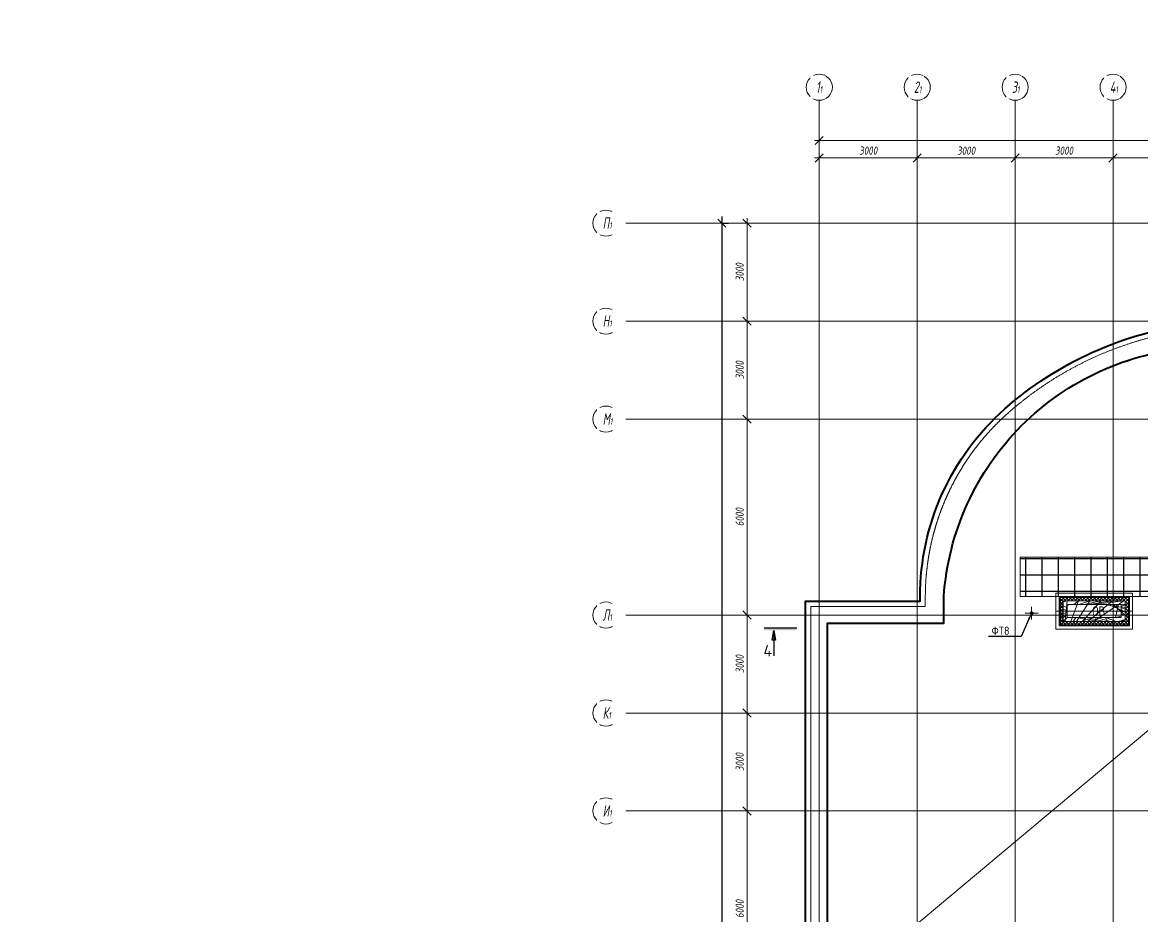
# Model space of a CAD drawing. Extents: x -96705 to 1864084, y -482104 to 235.
# Drawn here: x 1168472 to 1202789, y -101586 to -74203 of the extents above; entities that cross this region are included whole.
import ezdxf
from ezdxf import colors
from ezdxf.entities.mleader import LeaderData, LeaderLine
from ezdxf.math import Vec2, Vec3

# ---------------------------------------------------------------- set-up
doc = ezdxf.new("R2010")
doc.units = 0
doc.header["$LTSCALE"] = 100
doc.header["$PDMODE"] = 1
doc.header["$PDSIZE"] = 200
for name, pattern in [('ACAD_ISO02W100', [15, 12, -3]), ('CENTER', [2, 1.25, -0.25, 0.25, -0.25]), ('HIDDEN', [6, 4, -2])]:
    doc.linetypes.add(name, pattern=pattern)
doc.layers.get('Defpoints').update_dxf_attribs({"color": 42})
for name, color, linetype, lineweight in [('!!!_АР_отделка', 92, 'Continuous', 13), ('!!!_АР_перегородки блоки', 7, 'Continuous', 5), ('_ВК-К1', 14, 'Continuous', 40), ('АР_Навесной фасад', 5, 'Continuous', 5), ('АР_Оси', 193, 'Continuous', 9), ('АР_Оси размеры', 164, 'Continuous', 9), ('АР_Отметки', 250, 'Continuous', 15), ('АР_Разрезы', 175, 'Continuous', 9), ('АР_тонкая линия', 250, 'Continuous', 0), ('перекр 0.3', 181, 'Continuous', 30), ('Подвал', 250, 'Continuous', 30), ('пунктир', 251, 'Continuous', 13)]:
    doc.layers.add(name, color=color, linetype=linetype, lineweight=lineweight)
for name, color, linetype in [('АР_Кровля дорожки', 6, 'Continuous'), ('АР_Отверстия', 251, 'Continuous'), ('П_Текст', 7, 'Continuous'), ('Тонкая', 7, 'Continuous')]:
    doc.layers.add(name, color=color, linetype=linetype)
doc.layers.get('Тонкая').off()
doc.styles.add('ICOCPEUR', font='isocpeur.ttf')
doc.styles.add('ISOCPEUR', font='isocpeui.ttf', dxfattribs={"height": 250})
doc.styles.add('ISOCPEUR_2', font='isocpeur.ttf', dxfattribs={"width": 0.9, "height": 300})
doc.styles.add('METRO-STYLE', font='isocpeur.ttf', dxfattribs={"width": 0.9, "oblique": 15})
doc.styles.add('ГОСТ 2.304', font='CS_Gost2304.shx', dxfattribs={"oblique": 10})
doc.dimstyles.new('СПДС', dxfattribs={"dimscale": 100, "dimtxt": 2.5, "dimasz": 2.5, "dimexe": 2, "dimexo": 0.625, "dimgap": 1, "dimtad": 1, "dimdec": 0, "dimrnd": 5, "dimtxsty": 'ГОСТ 2.304', "dimblk": 'OBLIQUE', "dimblk1": 'OBLIQUE', "dimblk2": 'OBLIQUE', "dimcen": 2.5, "dimdle": 2, "dimadec": 0, "dimazin": 2, "dimtfac": 0.75, "dimtdec": 4, "dimtmove": 1, "dimatfit": 3, "dimfxl": 1, "dimtfill": 1, "dimtolj": 1, "dimarcsym": 1})

# ---------------------------------------------------------------- blocks, each defined once
blk = doc.blocks.new('_Oblique')
at = {"color": 0, "linetype": 'ByBlock', "lineweight": -2}
blk.add_line((-0.5, -0.5), (0.5, 0.5), dxfattribs=at)
blk = doc.blocks.new('*D647')
at = {"layer": 'Defpoints', "color": 0, "ltscale": 100, "transparency": 16777216}
for p in [(1189844.489189251, -80351.71161939451), (1189844.489189251, -126677.2750845129), (1189900.29927455, -126677.2750845129)]:
    blk.add_point(p, dxfattribs=at)
at = {"layer": 'АР_Оси размеры', "color": 8, "lineweight": -2, "ltscale": 100, "transparency": 16777216}
for p, q in [((1189900.29927455, -80151.71161939451), (1189900.29927455, -126877.2750845129)), ((1189906.989189251, -80351.71161939451), (1190100.29927455, -80351.71161939451)), ((1189906.989189251, -126677.2750845129), (1190100.29927455, -126677.2750845129))]:
    blk.add_line(p, q, dxfattribs=at)
at = {"layer": 'АР_Оси размеры', "color": 8, "lineweight": -2, "ltscale": 100, "transparency": 16777216, "xscale": 250, "yscale": 250, "zscale": 250}
for p, rotation in [((1189900.29927455, -80351.71161939451), 90), ((1189900.29927455, -126677.2750845129), 270)]:
    blk.add_blockref('_Oblique', p, dxfattribs=dict(at, rotation=rotation))
at = {"layer": 'АР_Оси размеры', "color": 8, "ltscale": 100, "transparency": 16777216, "insert": (1189675.29927455, -103514.4933519541), "char_height": 250, "attachment_point": 5, "rotation": 90, "style": 'ГОСТ 2.304', "bg_fill": 3, "box_fill_scale": 1.1, "bg_fill_color": 256, "bg_fill_true_color": 13158600, "bg_fill_transparency": 0}
blk.add_mtext('\\A1;46325', dxfattribs=at)
blk = doc.blocks.new('*D362')
at = {"layer": 'Defpoints', "color": 0, "lineweight": 30, "ltscale": 100, "transparency": 16777216}
for p in [(-2087.683223595497, -20065.10154738441), (-1433.41072048503, -20065.10154738441), (-1664.200538023027, -26065.10154738442)]:
    blk.add_point(p, dxfattribs=at)
at = {"layer": 'АР_Оси размеры', "color": 0, "lineweight": -2, "ltscale": 100, "transparency": 16777216}
for p, q in [((-1433.41072048503, -20065.10154738441), (-2237.683223595497, -20065.10154738441)), ((-2087.683223595496, -26215.10154738442), (-2087.683223595497, -19915.10154738441)), ((-1664.200538023027, -26065.10154738442), (-2237.683223595496, -26065.10154738442))]:
    blk.add_line(p, q, dxfattribs=at)
at = {"layer": 'АР_Оси размеры', "color": 0, "lineweight": -2, "ltscale": 100, "transparency": 16777216, "xscale": 250, "yscale": 250, "zscale": 250}
for p, rotation in [((-2087.683223595497, -20065.10154738441), 90), ((-2087.683223595496, -26065.10154738442), 270)]:
    blk.add_blockref('_Oblique', p, dxfattribs=dict(at, rotation=rotation))
at = {"layer": 'АР_Оси размеры', "color": 0, "ltscale": 100, "transparency": 16777216, "insert": (-2312.683223595503, -23065.10154738441), "char_height": 250, "attachment_point": 5, "rotation": 90, "style": 'ГОСТ 2.304'}
blk.add_mtext('\\A1;6000', dxfattribs=at)
blk = doc.blocks.new('*D363')
at = {"layer": 'Defpoints', "color": 0, "lineweight": 30, "ltscale": 100, "transparency": 16777216}
for p in [(-2087.683223595031, -17065.10154738441), (-1576.414287580877, -17065.10154738441), (-1433.41072048503, -20065.10154738441)]:
    blk.add_point(p, dxfattribs=at)
at = {"layer": 'АР_Оси размеры', "color": 0, "lineweight": -2, "ltscale": 100, "transparency": 16777216}
for p, q in [((-1576.414287580877, -17065.10154738441), (-2237.683223595031, -17065.10154738441)), ((-2087.683223595031, -20215.10154738441), (-2087.683223595031, -16915.10154738441)), ((-1433.41072048503, -20065.10154738441), (-2237.683223595031, -20065.10154738441))]:
    blk.add_line(p, q, dxfattribs=at)
at = {"layer": 'АР_Оси размеры', "color": 0, "lineweight": -2, "ltscale": 100, "transparency": 16777216, "xscale": 250, "yscale": 250, "zscale": 250}
for p, rotation in [((-2087.683223595031, -17065.10154738441), 90), ((-2087.683223595031, -20065.10154738441), 270)]:
    blk.add_blockref('_Oblique', p, dxfattribs=dict(at, rotation=rotation))
at = {"layer": 'АР_Оси размеры', "color": 0, "ltscale": 100, "transparency": 16777216, "insert": (-2312.683223595036, -18565.10154738441), "char_height": 250, "attachment_point": 5, "rotation": 90, "style": 'ГОСТ 2.304'}
blk.add_mtext('\\A1;3000', dxfattribs=at)
blk = doc.blocks.new('*D364')
at = {"layer": 'Defpoints', "color": 0, "lineweight": 30, "ltscale": 100, "transparency": 16777216}
for p in [(-2087.6832235941, -14065.10154738441), (-1576.414287580877, -14065.10154738441), (-1433.41072048503, -17065.10154738441)]:
    blk.add_point(p, dxfattribs=at)
at = {"layer": 'АР_Оси размеры', "color": 0, "lineweight": -2, "ltscale": 100, "transparency": 16777216}
for p, q in [((-1576.414287580877, -14065.10154738441), (-2237.6832235941, -14065.10154738441)), ((-2087.6832235941, -17215.10154738441), (-2087.6832235941, -13915.10154738441)), ((-1433.41072048503, -17065.10154738441), (-2237.6832235941, -17065.10154738441))]:
    blk.add_line(p, q, dxfattribs=at)
at = {"layer": 'АР_Оси размеры', "color": 0, "lineweight": -2, "ltscale": 100, "transparency": 16777216, "xscale": 250, "yscale": 250, "zscale": 250}
for p, rotation in [((-2087.6832235941, -14065.10154738441), 90), ((-2087.6832235941, -17065.10154738441), 270)]:
    blk.add_blockref('_Oblique', p, dxfattribs=dict(at, rotation=rotation))
at = {"layer": 'АР_Оси размеры', "color": 0, "ltscale": 100, "transparency": 16777216, "insert": (-2312.683223594104, -15565.10154738441), "char_height": 250, "attachment_point": 5, "rotation": 90, "style": 'ГОСТ 2.304'}
blk.add_mtext('\\A1;3000', dxfattribs=at)
blk = doc.blocks.new('*D365')
at = {"layer": 'Defpoints', "color": 0, "lineweight": 30, "ltscale": 100, "transparency": 16777216}
for p in [(-2087.683223593634, -8065.101547384406), (-1428.24353387463, -8065.101547384405), (-1576.414287580877, -14065.10154738441)]:
    blk.add_point(p, dxfattribs=at)
at = {"layer": 'АР_Оси размеры', "color": 0, "lineweight": -2, "ltscale": 100, "transparency": 16777216}
for p, q in [((-1428.24353387463, -8065.101547384405), (-2237.683223593634, -8065.101547384406)), ((-2087.683223593633, -14215.10154738441), (-2087.683223593634, -7915.101547384406)), ((-1576.414287580877, -14065.10154738441), (-2237.683223593633, -14065.10154738441))]:
    blk.add_line(p, q, dxfattribs=at)
at = {"layer": 'АР_Оси размеры', "color": 0, "lineweight": -2, "ltscale": 100, "transparency": 16777216, "xscale": 250, "yscale": 250, "zscale": 250}
for p, rotation in [((-2087.683223593634, -8065.101547384406), 90), ((-2087.683223593633, -14065.10154738441), 270)]:
    blk.add_blockref('_Oblique', p, dxfattribs=dict(at, rotation=rotation))
at = {"layer": 'АР_Оси размеры', "color": 0, "ltscale": 100, "transparency": 16777216, "insert": (-2312.683223593636, -11065.10154738441), "char_height": 250, "attachment_point": 5, "rotation": 90, "style": 'ГОСТ 2.304'}
blk.add_mtext('\\A1;6000', dxfattribs=at)
blk = doc.blocks.new('*D366')
at = {"layer": 'Defpoints', "color": 0, "lineweight": 30, "ltscale": 100, "transparency": 16777216}
for p in [(-2087.6832235941, -5065.101547384405), (-1576.414287580877, -5065.101547384404), (-1433.41072048503, -8065.101547384405)]:
    blk.add_point(p, dxfattribs=at)
at = {"layer": 'АР_Оси размеры', "color": 0, "lineweight": -2, "ltscale": 100, "transparency": 16777216}
for p, q in [((-1576.414287580877, -5065.101547384404), (-2237.6832235941, -5065.101547384405)), ((-2087.683223594099, -8215.101547384405), (-2087.6832235941, -4915.101547384405)), ((-1433.41072048503, -8065.101547384405), (-2237.683223594099, -8065.101547384406))]:
    blk.add_line(p, q, dxfattribs=at)
at = {"layer": 'АР_Оси размеры', "color": 0, "lineweight": -2, "ltscale": 100, "transparency": 16777216, "xscale": 250, "yscale": 250, "zscale": 250}
for p, rotation in [((-2087.6832235941, -5065.101547384405), 90), ((-2087.683223594099, -8065.101547384406), 270)]:
    blk.add_blockref('_Oblique', p, dxfattribs=dict(at, rotation=rotation))
at = {"layer": 'АР_Оси размеры', "color": 0, "ltscale": 100, "transparency": 16777216, "insert": (-2312.683223594101, -6565.101547384404), "char_height": 250, "attachment_point": 5, "rotation": 90, "style": 'ГОСТ 2.304'}
blk.add_mtext('\\A1;3000', dxfattribs=at)
blk = doc.blocks.new('*D367')
at = {"layer": 'Defpoints', "color": 0, "lineweight": 30, "ltscale": 100, "transparency": 16777216}
for p in [(-2087.683223593169, -2065.101547384403), (-1576.414287580877, -2065.101547384403), (-1433.41072048503, -5065.101547384404)]:
    blk.add_point(p, dxfattribs=at)
at = {"layer": 'АР_Оси размеры', "color": 0, "lineweight": -2, "ltscale": 100, "transparency": 16777216}
for p, q in [((-2087.683223593168, -5215.101547384405), (-2087.683223593169, -1915.101547384403)), ((-1576.414287580877, -2065.101547384403), (-2237.683223593169, -2065.101547384403)), ((-1433.41072048503, -5065.101547384404), (-2237.683223593168, -5065.101547384405))]:
    blk.add_line(p, q, dxfattribs=at)
at = {"layer": 'АР_Оси размеры', "color": 0, "lineweight": -2, "ltscale": 100, "transparency": 16777216, "xscale": 250, "yscale": 250, "zscale": 250}
for p, rotation in [((-2087.683223593169, -2065.101547384403), 90), ((-2087.683223593168, -5065.101547384405), 270)]:
    blk.add_blockref('_Oblique', p, dxfattribs=dict(at, rotation=rotation))
at = {"layer": 'АР_Оси размеры', "color": 0, "ltscale": 100, "transparency": 16777216, "insert": (-2312.683223593169, -3565.101547384402), "char_height": 250, "attachment_point": 5, "rotation": 90, "style": 'ГОСТ 2.304'}
blk.add_mtext('\\A1;3000', dxfattribs=at)
blk = doc.blocks.new('*D368')
at = {"layer": 'Defpoints', "color": 0, "lineweight": 30, "ltscale": 100, "transparency": 16777216}
for p in [(-2914.055740833982, -2065.101547384403), (-2914.055740833982, -49980.10154738443), (-2858.245651687266, -49980.10154738443)]:
    blk.add_point(p, dxfattribs=at)
at = {"layer": 'АР_Оси размеры', "color": 0, "lineweight": -2, "ltscale": 100, "transparency": 16777216}
for p, q in [((-2858.245651687277, -1915.101547384403), (-2858.245651687266, -50130.10154738443)), ((-2914.055740833982, -2065.101547384403), (-2708.245651687277, -2065.101547384403)), ((-2914.055740833982, -49980.10154738443), (-2708.245651687266, -49980.10154738443))]:
    blk.add_line(p, q, dxfattribs=at)
at = {"layer": 'АР_Оси размеры', "color": 0, "lineweight": -2, "ltscale": 100, "transparency": 16777216, "xscale": 250, "yscale": 250, "zscale": 250}
for p, rotation in [((-2858.245651687277, -2065.101547384403), 90), ((-2858.245651687266, -49980.10154738443), 270)]:
    blk.add_blockref('_Oblique', p, dxfattribs=dict(at, rotation=rotation))
at = {"layer": 'АР_Оси размеры', "color": 0, "ltscale": 100, "transparency": 16777216, "insert": (-3083.245651687278, -26022.60154738441), "char_height": 250, "attachment_point": 5, "rotation": 90, "style": 'ГОСТ 2.304'}
blk.add_mtext('\\A1;47915', dxfattribs=at)
blk = doc.blocks.new('*D381')
at = {"layer": 'Defpoints', "color": 0, "lineweight": 30, "ltscale": 100, "transparency": 16777216}
for p in [(3124.999999999942, -67.27154659625376), (125, -361.1428353642696), (3124.999999999942, -361.1428353642696)]:
    blk.add_point(p, dxfattribs=at)
at = {"layer": 'АР_Оси размеры', "color": 0, "lineweight": -2, "ltscale": 100, "transparency": 16777216}
for p, q in [((125, -361.1428353642696), (125, 82.72845340374624)), ((3124.999999999942, -361.1428353642696), (3124.999999999942, 82.72845340374624)), ((-24.99999999999999, -67.27154659625376), (3274.999999999942, -67.27154659625376))]:
    blk.add_line(p, q, dxfattribs=at)
at = {"layer": 'АР_Оси размеры', "color": 0, "lineweight": -2, "ltscale": 100, "transparency": 16777216, "xscale": 250, "yscale": 250, "zscale": 250, "rotation": 180}
blk.add_blockref('_Oblique', (125, -67.27154659625376), dxfattribs=at)
at = {"layer": 'АР_Оси размеры', "color": 0, "lineweight": -2, "ltscale": 100, "transparency": 16777216, "xscale": 250, "yscale": 250, "zscale": 250}
blk.add_blockref('_Oblique', (3124.999999999942, -67.27154659625376), dxfattribs=at)
at = {"layer": 'АР_Оси размеры', "color": 0, "ltscale": 100, "transparency": 16777216, "insert": (1624.999999999971, 157.7284534037462), "char_height": 250, "attachment_point": 5, "style": 'ГОСТ 2.304'}
blk.add_mtext('\\A1;3000', dxfattribs=at)
blk = doc.blocks.new('*D382')
at = {"layer": 'Defpoints', "color": 0, "lineweight": 30, "ltscale": 100, "transparency": 16777216}
for p in [(6124.999999999884, 466.4206828515744), (6124.999999999884, -67.27154659625376), (3124.999999999942, -361.1428353642696)]:
    blk.add_point(p, dxfattribs=at)
at = {"layer": 'АР_Оси размеры', "color": 0, "lineweight": -2, "ltscale": 100, "transparency": 16777216}
for p, q in [((6124.999999999884, 466.4206828515744), (6124.999999999884, -217.2715465962538)), ((3124.999999999942, -361.1428353642696), (3124.999999999942, 82.72845340374624)), ((2974.999999999942, -67.27154659625376), (6274.999999999884, -67.27154659625376))]:
    blk.add_line(p, q, dxfattribs=at)
at = {"layer": 'АР_Оси размеры', "color": 0, "lineweight": -2, "ltscale": 100, "transparency": 16777216, "xscale": 250, "yscale": 250, "zscale": 250, "rotation": 180}
blk.add_blockref('_Oblique', (3124.999999999942, -67.27154659625376), dxfattribs=at)
at = {"layer": 'АР_Оси размеры', "color": 0, "lineweight": -2, "ltscale": 100, "transparency": 16777216, "xscale": 250, "yscale": 250, "zscale": 250}
blk.add_blockref('_Oblique', (6124.999999999884, -67.27154659625376), dxfattribs=at)
at = {"layer": 'АР_Оси размеры', "color": 0, "ltscale": 100, "transparency": 16777216, "insert": (4624.999999999913, 157.7284534037462), "char_height": 250, "attachment_point": 5, "style": 'ГОСТ 2.304'}
blk.add_mtext('\\A1;3000', dxfattribs=at)
blk = doc.blocks.new('*D383')
at = {"layer": 'Defpoints', "color": 0, "lineweight": 30, "ltscale": 100, "transparency": 16777216}
for p in [(6124.999999999884, 466.4206828515744), (9124.999999999884, 520.4730030306964), (9124.999999999884, -67.27154659625376)]:
    blk.add_point(p, dxfattribs=at)
at = {"layer": 'АР_Оси размеры', "color": 0, "lineweight": -2, "ltscale": 100, "transparency": 16777216}
for p, q in [((6124.999999999884, 466.4206828515744), (6124.999999999884, -217.2715465962538)), ((9124.999999999884, 520.4730030306964), (9124.999999999884, -217.2715465962538)), ((5974.999999999884, -67.27154659625376), (9274.999999999884, -67.27154659625376))]:
    blk.add_line(p, q, dxfattribs=at)
at = {"layer": 'АР_Оси размеры', "color": 0, "lineweight": -2, "ltscale": 100, "transparency": 16777216, "xscale": 250, "yscale": 250, "zscale": 250, "rotation": 180}
blk.add_blockref('_Oblique', (6124.999999999884, -67.27154659625376), dxfattribs=at)
at = {"layer": 'АР_Оси размеры', "color": 0, "lineweight": -2, "ltscale": 100, "transparency": 16777216, "xscale": 250, "yscale": 250, "zscale": 250}
blk.add_blockref('_Oblique', (9124.999999999884, -67.27154659625376), dxfattribs=at)
at = {"layer": 'АР_Оси размеры', "color": 0, "ltscale": 100, "transparency": 16777216, "insert": (7624.999999999884, 157.7284534037462), "char_height": 250, "attachment_point": 5, "style": 'ГОСТ 2.304'}
blk.add_mtext('\\A1;3000', dxfattribs=at)
blk = doc.blocks.new('*D384')
at = {"layer": 'Defpoints', "color": 0, "lineweight": 30, "ltscale": 100, "transparency": 16777216}
for p in [(9124.999999999884, 520.4730030306964), (12124.99999999988, 314.7621148474573), (12124.99999999988, -67.27154659625376)]:
    blk.add_point(p, dxfattribs=at)
at = {"layer": 'АР_Оси размеры', "color": 0, "lineweight": -2, "ltscale": 100, "transparency": 16777216}
for p, q in [((9124.999999999884, 520.4730030306964), (9124.999999999884, -217.2715465962538)), ((12124.99999999988, 314.7621148474573), (12124.99999999988, -217.2715465962538)), ((8974.999999999884, -67.27154659625376), (12274.99999999988, -67.27154659625376))]:
    blk.add_line(p, q, dxfattribs=at)
at = {"layer": 'АР_Оси размеры', "color": 0, "lineweight": -2, "ltscale": 100, "transparency": 16777216, "xscale": 250, "yscale": 250, "zscale": 250, "rotation": 180}
blk.add_blockref('_Oblique', (9124.999999999884, -67.27154659625376), dxfattribs=at)
at = {"layer": 'АР_Оси размеры', "color": 0, "lineweight": -2, "ltscale": 100, "transparency": 16777216, "xscale": 250, "yscale": 250, "zscale": 250}
blk.add_blockref('_Oblique', (12124.99999999988, -67.27154659625376), dxfattribs=at)
at = {"layer": 'АР_Оси размеры', "color": 0, "ltscale": 100, "transparency": 16777216, "insert": (10624.99999999988, 157.7284534037462), "char_height": 250, "attachment_point": 5, "style": 'ГОСТ 2.304'}
blk.add_mtext('\\A1;3000', dxfattribs=at)
blk = doc.blocks.new('*D398')
at = {"layer": 'Defpoints', "color": 0, "lineweight": 30, "ltscale": 100, "transparency": 16777216}
for p in [(124.9999999999417, 466.4206828515744), (63635.00000000029, 466.4206828515744), (63635.00000000029, 466.4206828515744)]:
    blk.add_point(p, dxfattribs=at)
at = {"layer": 'АР_Оси размеры', "color": 0, "lineweight": -2, "ltscale": 100, "transparency": 16777216}
for p, q in [((-25.00000000005834, 466.4206828515744), (63785.00000000029, 466.4206828515744)), ((124.9999999999417, 466.4206828515744), (124.9999999999417, 616.4206828515744)), ((63635.00000000029, 466.4206828515744), (63635.00000000029, 616.4206828515744))]:
    blk.add_line(p, q, dxfattribs=at)
at = {"layer": 'АР_Оси размеры', "color": 0, "lineweight": -2, "ltscale": 100, "transparency": 16777216, "xscale": 250, "yscale": 250, "zscale": 250, "rotation": 180}
blk.add_blockref('_Oblique', (124.9999999999417, 466.4206828515744), dxfattribs=at)
at = {"layer": 'АР_Оси размеры', "color": 0, "lineweight": -2, "ltscale": 100, "transparency": 16777216, "xscale": 250, "yscale": 250, "zscale": 250}
blk.add_blockref('_Oblique', (63635.00000000029, 466.4206828515744), dxfattribs=at)
at = {"layer": 'АР_Оси размеры', "color": 0, "ltscale": 100, "transparency": 16777216, "insert": (31880.00000000012, 691.4206828515744), "char_height": 250, "attachment_point": 5, "style": 'ГОСТ 2.304'}
blk.add_mtext('\\A1;63510', dxfattribs=at)
blk = doc.blocks.new('A$C60573c2e')
at = {"layer": 'АР_Разрезы', "ltscale": 100}
h = blk.add_hatch(color=8, dxfattribs=at)
h.dxf.hatch_style = 1
h.paths.add_polyline_path([(-689.4914417110849, -12468.6752071965), (-689.4914417110849, -12398.6752071965), (-1689.491441711085, -12398.6752071965), (-1689.491441711085, -12468.6752071965)])
h.paths.add_polyline_path([(-1339.213418762432, -12769.12533988489), (-1389.491441711085, -12468.6752071965), (-1389.491441711085, -12769.12533988489)])
h.paths.add_polyline_path([(-1389.491441711085, -12769.12533988489), (-1389.491441711085, -12468.6752071965), (-1439.769464659737, -12769.12533988489)])
at = {"layer": 'АР_Разрезы', "color": 8, "lineweight": 25, "ltscale": 100}
for p, q in [((-689.4914417110849, -12398.6752071965, -2792.354355402168), (-1689.491441711085, -12398.6752071965, -2792.354355402168)), ((-1439.769464659737, -12769.12533988489, -2792.354355402218), (-1389.491441711085, -12468.6752071965, -2792.354355402218)), ((-1389.491441711085, -12468.6752071965, -2792.354355402218), (-1339.213418762432, -12769.12533988489, -2792.354355402218)), ((-1339.213418762432, -12769.12533988489, -2792.354355402218), (-1439.769464659737, -12769.12533988489, -2792.354355402218))]:
    blk.add_line(p, q, dxfattribs=at)
at = {"layer": 'АР_Разрезы', "color": 8, "lineweight": 25, "ltscale": 100, "elevation": -2792.354355402218}
blk.add_lwpolyline([(-1389.491441711085, -12468.6752071965), (-1389.491441711085, -13252.4252071965)], dxfattribs=at)
at = {"layer": 'АР_Разрезы', "color": 8, "lineweight": 25, "ltscale": 100, "insert": (-1710.260259775852, -12918.6752071965, -2792.354355402218), "char_height": 350, "width": 583.3333333333333, "attachment_point": 1, "style": 'METRO-STYLE'}
blk.add_mtext('{\\Q0;\\W1;4}', dxfattribs=at)
blk = doc.blocks.new('_DotSmall')
at = {"color": 0, "linetype": 'ByBlock', "const_width": 0.5}
blk.add_lwpolyline([(-0.0625, 0, 1), (0.0625, 0, 1)], format="xyb", close=True, dxfattribs=at)
blk = doc.blocks.new('A$C6552fe61')
at = {"layer": '_ВК-К1', "color": 8, "lineweight": 9, "ltscale": 100}
for p, q in [((-195.4363792874941, 1.037866518140547e-14), (195.4363792874941, -1.465261637743881e-15)), ((-2.610950317689593e-14, 192.3657202435659), (-3.073391568391209e-14, -192.3657202435659))]:
    blk.add_line(p, q, dxfattribs=at)
blk = doc.blocks.new('A$C2a493afe')
at = {"layer": 'АР_Оси размеры', "color": 8, "ltscale": 100}
for base, p1, p2, picture, middle in [((63635.00000000029, 466.4206828515744), (124.9999999999417, 466.4206828515744), (63635.00000000029, 466.4206828515744), '*D398', (31880.00000000012, 691.4206828515744)), ((6124.999999999884, -67.27154659625376), (3124.999999999942, -361.1428353642696), (6124.999999999884, 466.4206828515744), '*D382', (4624.999999999913, 157.7284534037462)), ((9124.999999999884, -67.27154659625376), (6124.999999999884, 466.4206828515744), (9124.999999999884, 520.4730030306964), '*D383', (7624.999999999884, 157.7284534037462)), ((12124.99999999988, -67.27154659625376), (9124.999999999884, 520.4730030306964), (12124.99999999988, 314.7621148474573), '*D384', (10624.99999999988, 157.7284534037462)), ((3124.999999999942, -67.27154659625376), (125, -361.1428353642696), (3124.999999999942, -361.1428353642696), '*D381', (1624.999999999971, 157.7284534037462))]:
    dim = blk.add_linear_dim(base=base, p1=p1, p2=p2, dimstyle='СПДС', override={"dimclrd": 8, "dimclre": 8, "dimclrt": 8}, dxfattribs=at)
    dim.commit()
    dim.dimension.update_dxf_attribs({"geometry": picture, "text_midpoint": middle})
for base, p1, p2, picture, middle in [((-2858.245651687266, -49980.10154738443), (-2914.055740833981, -2065.101547384402), (-2914.055740833981, -49980.1015473844), '*D368', (-3083.245651687278, -26022.60154738441)), ((-2087.683223593169, -2065.101547384403), (-1433.41072048503, -5065.101547384402), (-1576.414287580876, -2065.101547384402), '*D367', (-2312.683223593169, -3565.101547384402)), ((-2087.6832235941, -5065.101547384405), (-1433.41072048503, -8065.101547384402), (-1576.414287580876, -5065.101547384402), '*D366', (-2312.683223594101, -6565.101547384404)), ((-2087.683223593634, -8065.101547384406), (-1576.414287580876, -14065.1015473844), (-1428.243533874629, -8065.101547384402), '*D365', (-2312.683223593636, -11065.10154738441)), ((-2087.6832235941, -14065.10154738441), (-1433.41072048503, -17065.1015473844), (-1576.414287580876, -14065.1015473844), '*D364', (-2312.683223594104, -15565.10154738441)), ((-2087.683223595031, -17065.10154738441), (-1433.41072048503, -20065.1015473844), (-1576.414287580876, -17065.1015473844), '*D363', (-2312.683223595036, -18565.10154738441)), ((-2087.683223595497, -20065.10154738441), (-1664.200538023026, -26065.1015473844), (-1433.41072048503, -20065.1015473844), '*D362', (-2312.683223595503, -23065.10154738441))]:
    dim = blk.add_linear_dim(base=base, p1=p1, p2=p2, angle=90, dimstyle='СПДС', override={"dimclrd": 8, "dimclre": 8, "dimclrt": 8}, dxfattribs=at)
    dim.commit()
    dim.dimension.update_dxf_attribs({"geometry": picture, "text_midpoint": middle})

msp = doc.modelspace()

# ---------------------------------------------------------------- hatches: boundary and pattern name
at = {"layer": '!!!_АР_отделка'}
h = msp.add_hatch(dxfattribs=at)
h.set_pattern_fill('ANSI37', color=8, scale=600, angle=180)
h.set_pattern_definition([(225, (819745.1737547945, -208881.2135062391), (53.03300858899106, -53.03300858899107), []), (315, (819745.1737547945, -208881.2135062391), (53.03300858899107, 53.03300858899105), [])])
h.paths.add_polyline_path([(1200260.22787009, -91811.96163322276), (1200261.254338367, -92651.812061804), (1202355.412652118, -92651.812061804), (1202354.386184795, -91811.96163322276)])
h.paths.add_polyline_path([(1200360.741104228, -91911.96163322276), (1202254.89941798, -91911.96163322276), (1202254.89941798, -92551.812061804), (1200360.741104228, -92551.812061804)], flags=16)
h.paths.add_polyline_path([(1201748.173754795, -92805.76813794917), (1201805.151597125, -92281.71350623912)])
at = {"layer": '!!!_АР_перегородки блоки', "lineweight": 5}
h = msp.add_hatch(dxfattribs=at)
h.set_pattern_fill('ANSI32', color=8, scale=500, angle=180, style=0)
h.set_pattern_definition([(225, (8364574556.988229, 936097531.4882374), (132.5825214724777, -132.5825214724777), []), (225, (8364574468.599881, 936097531.4882374), (132.5825214724777, -132.5825214724777), [])])
h.paths.add_polyline_path([(1200360.741104228, -91911.96163322276), (1200361.767571552, -92551.812061804), (1202255.412652118, -92551.812061804), (1202254.386184795, -91911.96163322276)])
h.paths.add_polyline_path([(1200480.741104228, -92031.96163322276), (1202134.89941798, -92031.96163322276), (1202134.89941798, -92431.812061804), (1200480.741104228, -92431.812061804)], flags=16)
h.paths.add_polyline_path([(1201982.129439456, -92653.65887405223), (1201982.129439456, -92265.65887405223)])
at = {"layer": 'АР_Кровля дорожки', "ltscale": 120}
h = msp.add_hatch(dxfattribs=at)
h.set_pattern_fill('ANSI37', color=8, scale=4000, angle=45, double=1)
h.set_pattern_definition([(90, (1680212.682017429, -68620.20555068797), (-500.0000000000001, 0), []), (180, (1680212.682017429, -68620.20555068797), (-2.842170943040401e-14, -500), [])])
h.paths.add_polyline_path([(1199034.431147678, -91781.96163322276), (1199034.744623287, -90584.27917482203), (1214288.98749171, -90584.27917482203), (1214288.674015148, -91781.96163322276)])

# ---------------------------------------------------------------- linework, layer by layer
at = {"layer": '_ВК-К1', "color": 8, "lineweight": 9, "ltscale": 100}
for p, q in [((1199304.605080707, -92294.07585336512), (1199476.434730632, -92294.07585336512)), ((1199390.519905193, -92181.58866502589), (1199390.519905193, -92406.56304170436))]:
    msp.add_line(p, q, dxfattribs=at)
at = {"layer": '_ВК-К1', "color": 8, "lineweight": 40, "ltscale": 100}
msp.add_circle((1199390.519905193, -92294.07585336512), 30, dxfattribs=at)
at = {"layer": 'АР_Навесной фасад', "color": 8, "lineweight": 40, "ltscale": 100}
for points in [[(1210563.41773711, -119266.7116193945), (1210563.428398235, -127466.7084779913), (1206317.983718975, -127466.7131209547), (1205781.519255741, -127466.7137503797), (1204763.545835597, -127466.7149191076), (1204763.545231922, -128266.7116193945), (1199203.423760517, -128266.7116193945), (1199203.423760517, -104101.7116193945), (1193133.544929607, -104101.7116193945), (1193133.544929607, -92601.71161939448), (1196700.782607181, -92601.71161939448), (1196700.59010802, -91786.68936206645, -0.1810559495822377), (1199083.551200969, -86551.71789075679, -0.1811806168331762), (1204322.893179996, -84168.39015628642), (1205133.544929607, -84168.39015628642), (1205133.544929607, -80601.71161939448), (1213633.544929607, -80601.71161939448), (1213633.544929607, -83601.71161939448), (1222463.544929607, -83601.71161939448)], [(1205403.606537921, -129066.7116193945), (1198403.423760517, -129066.7116193945), (1198403.423760517, -104771.7116193945), (1192463.544929607, -104771.7116193945), (1192463.544929607, -91931.71161939448), (1195973.322075946, -91931.71161939448), (1195973.322075946, -91791.71161939448, -0.2153268967085074), (1198572.208034618, -86036.77133561915, -0.1503938414941028), (1204323.544929607, -83441.48876525706)]]:
    msp.add_lwpolyline(points, format="xyb", dxfattribs=at)
at = {"layer": 'АР_Оси', "color": 8, "linetype": 'CENTER', "ltscale": 1000}
for p, q in [((1192884.800202472, -76589.2446828062), (1192884.800202472, -131208.2695260221)), ((1195884.800202472, -76589.2446828062), (1195884.800202472, -131208.2695260221)), ((1198884.800202472, -76589.2446828062), (1198884.800202472, -131208.2695260221)), ((1201884.800202472, -76589.2446828062), (1201884.800202472, -131208.2695260221)), ((1186749.850998027, -80351.71161939448), (1269928.253052814, -80351.71161939448)), ((1186749.850998027, -83351.71161939448), (1269928.253052814, -83351.71161939448)), ((1186749.850998027, -86351.71161939448), (1269928.253052814, -86351.71161939448)), ((1186749.850998027, -92351.71161939448), (1269928.253052814, -92351.71161939448)), ((1186749.850998027, -95351.71161939448), (1269928.253052814, -95351.71161939448)), ((1186749.850998027, -98351.71161939448), (1269928.253052814, -98351.71161939448))]:
    msp.add_line(p, q, dxfattribs=at)
at = {"layer": 'АР_Оси', "color": 8, "ltscale": 0.5}
for centre in [(1192884.800202472, -76189.2446828062), (1195884.800202472, -76189.2446828062), (1198884.800202472, -76189.2446828062), (1201884.800202472, -76189.2446828062), (1186349.850998027, -80351.71161939448), (1186349.850998027, -83351.71161939448), (1186349.850998027, -86351.71161939448), (1186349.850998027, -92351.71161939448), (1186349.850998027, -95351.71161939448), (1186349.850998027, -98351.71161939448)]:
    msp.add_circle(centre, 400, dxfattribs=at)
at = {"layer": 'АР_тонкая линия', "color": 8, "ltscale": 100}
msp.add_line((1193133.544929607, -104101.7116193945), (1206877.158109767, -92609.80108835048), dxfattribs=at)
msp.add_lwpolyline([(1208523.38814841, -91781.96163322276), (1199034.587885959, -91781.96163322276), (1199034.587885959, -90584.27917482203), (1214305.862470729, -90584.27917482203)], dxfattribs=at)
for points in [[(1200234.587885959, -92681.72232677287), (1202384.89941798, -92681.72232677287), (1202384.89941798, -91781.96163322276), (1200234.587885959, -91781.96163322276)], [(1200260.741104228, -92651.812061804), (1202354.89941798, -92651.812061804), (1202354.89941798, -91811.96163322276), (1200260.741104228, -91811.96163322276)], [(1200360.741104228, -92551.812061804), (1202254.89941798, -92551.812061804), (1202254.89941798, -91911.96163322276), (1200360.741104228, -91911.96163322276)], [(1200480.741104228, -92431.812061804), (1202134.89941798, -92431.812061804), (1202134.89941798, -92031.96163322276), (1200480.741104228, -92031.96163322276)]]:
    msp.add_lwpolyline(points, close=True, dxfattribs=at)
at = {"layer": 'перекр 0.3', "color": 8, "linetype": 'HIDDEN', "lineweight": 5, "ltscale": 50}
msp.add_line((1200134.587885959, -92231.84197999781), (1202484.89941798, -92231.84197999781), dxfattribs=at)
msp.add_lwpolyline([(1200134.587885959, -92781.72232677287), (1202484.89941798, -92781.72232677287), (1202484.89941798, -91681.96163322276), (1200134.587885959, -91681.96163322276)], close=True, dxfattribs=at)
at = {"layer": 'пунктир', "color": 8, "linetype": 'ACAD_ISO02W100', "ltscale": 50}
msp.add_lwpolyline([(1205243.606537921, -128906.7116193945), (1198563.423760517, -128906.7116193945), (1198563.423760517, -104611.7116193945), (1192623.544929607, -104611.7116193945), (1192623.544929607, -92091.71161939448), (1196133.322075946, -92091.71161939448), (1196133.322075946, -91791.71161939448, -0.2153268967085065), (1198678.003007991, -86156.80226375407, -0.1501518204654801), (1204333.623277767, -83601.48876525706)], format="xyb", dxfattribs=at)

# ---------------------------------------------------------------- block references
at = {"layer": 'Подвал', "color": 8, "lineweight": 13, "ltscale": 500}
msp.add_blockref('A$C6552fe61', (1199390.519905193, -92294.07585336512), dxfattribs=at)
at = {"layer": 'Тонкая', "color": 8, "ltscale": 100}
msp.add_blockref('A$C60573c2e', (1192884.800202472, -80351.71161939448), dxfattribs=at)

# ---------------------------------------------------------------- texts
at = {"layer": 'АР_Отверстия', "color": 8, "ltscale": 100, "insert": (1201444.939225299, -92236.95627977198), "char_height": 300, "attachment_point": 5, "line_spacing_factor": 0.7, "style": 'ICOCPEUR'}
msp.add_mtext('\\A1;{\\W0.8;ОВ}', dxfattribs=at)

# ---------------------------------------------------------------- leaders
at = {"layer": 'П_Текст', "color": 8, "lineweight": 5}
ml = msp.add_multileader_mtext('Standard', dxfattribs=at)
ml.set_content('ФТ8', color=8, style='ISOCPEUR_2')
ml.set_leader_properties(color=8)
ml.build(insert=Vec2(0, 0))
ml.multileader.update_dxf_attribs({"text_left_attachment_type": 6, "text_right_attachment_type": 6, "dogleg_length": 374.000000000014, "arrow_head_size": 200})
ctx = ml.context
ctx.base_point, ctx.char_height, ctx.arrow_head_size, ctx.landing_gap_size, ctx.plane_origin = Vec3(1198140.939575298, -93008.21504785365), 250, 200, 20, Vec3(1209344.34288512, -96589.61612846202)
ctx.left_attachment, ctx.right_attachment = 6, 6
notes = []
notes.append((ctx, [(1, (1, 1, 0), (1199072.439575298, -93008.21504785365), (-1, 0), 374.000000000014, [(0, [(1199390.519905193, -92294.07585336512)], 0, [])])]))
ctx.mtext.insert, ctx.mtext.width, ctx.mtext.flow_direction = Vec3(1198160.939575298, -92708.21504785365), 5515.858486356105, 5
for ctx, leaders in notes:
    for number, flags, end, landing, length, lines in leaders:
        leader = LeaderData()
        leader.index, (leader.has_last_leader_line, leader.has_dogleg_vector, leader.attachment_direction) = number, flags
        leader.last_leader_point, leader.dogleg_vector, leader.dogleg_length = Vec3(end), Vec3(landing), length
        for number, points, colour, breaks in lines:
            line = LeaderLine()
            line.index, line.vertices, line.color, line.breaks = number, Vec3.list(points), colors.encode_raw_color(colour), breaks
            leader.lines.append(line)
        ctx.leaders.append(leader)

# ---------------------------------------------------------------- next in the draw order: texts
at = {"layer": 'АР_Оси', "color": 8, "char_height": 350, "attachment_point": 1, "line_spacing_factor": 1.149209049011902, "style": 'ГОСТ 2.304', "bg_fill": 2}
for s, insert, width in [('{\\W0.8;1\\H0.57143x;1}', (1192784.979530437, -76011.46586562938), 123.8670816197991), ('{\\W0.8;2\\H0.57143x;1}', (1195784.979530437, -76011.46586562938), 123.8670816197991), ('{\\W0.8;3\\H0.57143x;1}', (1198784.979530437, -76011.46586562938), 123.8670816197991), ('{\\W0.8;4\\H0.57143x;1}', (1201784.979530437, -76011.46586562938), 123.8670816197991), ('{\\W0.8;П\\H0.57143x;1}', (1186250.030325992, -80173.93280221766), 528.820167331025), ('{\\W0.8;Н\\H0.57143x;1}', (1186250.030325992, -83173.93280221766), 528.820167331025), ('{\\W0.8;М\\H0.57143x;1}', (1186250.030325992, -86173.93280221766), 528.820167331025), ('{\\W0.8;Л\\H0.57143x;1}', (1186250.030325992, -92173.93280221766), 528.820167331025), ('{\\W0.8;К\\H0.57143x;1}', (1186250.030325992, -95173.93280221766), 528.820167331025), ('{\\W0.8;И\\H0.57143x;1}', (1186250.030325992, -98173.93280221766), 528.820167331025)]:
    msp.add_mtext(s, dxfattribs=dict(at, insert=insert, width=width))

# ---------------------------------------------------------------- next in the draw order: dimensions: what is measured, and where the dimension line sits
at = {"layer": 'АР_Оси размеры', "color": 8, "ltscale": 100}
dim = msp.add_linear_dim(base=(1189900.29927455, -126677.2750845129), p1=(1189844.48918925, -80351.71161939448), p2=(1189844.48918925, -126677.2750845129), angle=90, dimstyle='СПДС', override={"dimclrd": 8, "dimclre": 8, "dimclrt": 8}, dxfattribs=at)
dim.commit()
dim.dimension.update_dxf_attribs({"geometry": '*D647', "text_midpoint": (1189675.29927455, -103514.4933519541)})

# ---------------------------------------------------------------- next in the draw order: block references
at = {"layer": 'АР_тонкая линия', "color": 8, "ltscale": 100}
msp.add_blockref('A$C2a493afe', (1192758.544929607, -78286.61007215327), dxfattribs=at)

# ---------------------------------------------------------------- next in the draw order: leaders
at = {"layer": 'АР_Отметки', "color": 8}
ml = msp.add_multileader_mtext('Standard', dxfattribs=at)
ml.set_content('+19,400', color=8, style='ISOCPEUR')
ml.set_leader_properties(color=8, linetype='Continuous', lineweight=-1)
ml.set_arrow_properties(name='DOTSMALL')
ml.build(insert=Vec2(0, 0))
ml.multileader.update_dxf_attribs({"has_text_frame": 1, "text_left_attachment_type": 4, "text_right_attachment_type": 4, "dogleg_length": 100, "arrow_head_size": 180})
ctx = ml.context
ctx.base_point, ctx.char_height, ctx.arrow_head_size, ctx.landing_gap_size, ctx.plane_origin = Vec3(1213032.140244586, -134373.2433257276), 250, 180, 50, Vec3(1213035.115944965, -136560.5976586515)
ctx.left_attachment, ctx.right_attachment = 4, 4
notes = []
notes.append((ctx, [(0, (0, 0, 0), (0, 0), (1, 0), 1, [])]))
ctx.mtext.insert, ctx.mtext.width, ctx.mtext.defined_height, ctx.mtext.line_spacing_style, ctx.mtext.flow_direction = Vec3(1213082.140244586, -134039.9099922354), 696.0352958708361, 776.4611150313478, 2, 5
ml = msp.add_multileader_mtext('Standard', dxfattribs=at)
ml.set_content('+19,400', color=8, style='ISOCPEUR')
ml.set_leader_properties(color=8, linetype='Continuous', lineweight=-1)
ml.set_arrow_properties(name='DOTSMALL')
ml.build(insert=Vec2(0, 0))
ml.multileader.update_dxf_attribs({"has_text_frame": 1, "text_left_attachment_type": 4, "text_right_attachment_type": 4, "dogleg_length": 100, "arrow_head_size": 180})
ctx = ml.context
ctx.base_point, ctx.char_height, ctx.arrow_head_size, ctx.landing_gap_size, ctx.plane_origin = Vec3(1253275.600862605, -134758.4187326605), 250, 180, 50, Vec3(1253194.207412822, -136469.1107063467)
ctx.left_attachment, ctx.right_attachment = 4, 4
notes.append((ctx, [(0, (0, 0, 0), (0, 0), (1, 0), 1, [])]))
ctx.mtext.insert, ctx.mtext.width, ctx.mtext.defined_height, ctx.mtext.line_spacing_style, ctx.mtext.flow_direction = Vec3(1253325.600862605, -134425.0853991682), 696.0352958708361, 776.4611150313478, 2, 5
for ctx, leaders in notes:
    for number, flags, end, landing, length, lines in leaders:
        leader = LeaderData()
        leader.index, (leader.has_last_leader_line, leader.has_dogleg_vector, leader.attachment_direction) = number, flags
        leader.last_leader_point, leader.dogleg_vector, leader.dogleg_length = Vec3(end), Vec3(landing), length
        for number, points, colour, breaks in lines:
            line = LeaderLine()
            line.index, line.vertices, line.color, line.breaks = number, Vec3.list(points), colors.encode_raw_color(colour), breaks
            leader.lines.append(line)
        ctx.leaders.append(leader)

doc.saveas('drawing.dxf')
